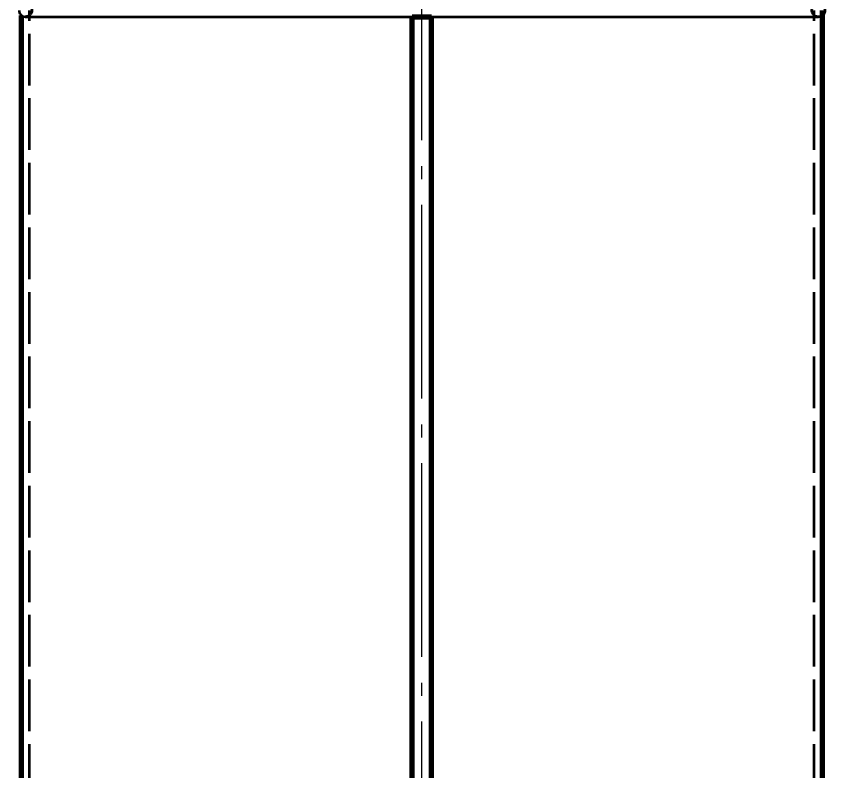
# Model space of a CAD drawing. Header units: millimetres. Extents: x 0 to 594, y 0 to 420.
# Drawn here: x 89.3 to 151.9, y 238.6 to 297 of the extents above; entities that cross this region are included whole.
import ezdxf

# ---------------------------------------------------------------- set-up
doc = ezdxf.new("R2010")
doc.units = ezdxf.units.MM
doc.linetypes.add('IRAM-E-TRAZOS', pattern=[5, 4, -1])
doc.linetypes.add('IRAM-F-TRAZO-PUNTO', pattern=[20, 15, -2, 1, -2])
for name, color, linetype, lineweight in [('01-VISIBLE', 7, 'CONTINUOUS', 70), ('02-OCULTA', 4, 'IRAM-E-TRAZOS', 35), ('03-EJE', 1, 'IRAM-F-TRAZO-PUNTO', 18), ('04-COTA', 3, 'CONTINUOUS', 18)]:
    doc.layers.add(name, color=color, linetype=linetype, lineweight=lineweight)
doc.styles.add('ISO3098', font='isocpeur.ttf')
doc.dimstyles.new('FLAMA-IRAM', dxfattribs={"dimtxt": 3.5, "dimasz": 3.5, "dimexe": 2, "dimexo": 1.5, "dimgap": 1, "dimtad": 1, "dimdec": 1, "dimtxsty": 'ISO3098', "dimblk": 'IRAM_FLECHA', "dimblk1": 'IRAM_FLECHA', "dimblk2": 'IRAM_FLECHA', "dimcen": 2.5, "dimclrd": 3, "dimclre": 3, "dimclrt": 3, "dimazin": 3, "dimtfac": 1, "dimtmove": 0, "dimatfit": 3, "dimlwd": 18, "dimlwe": 18})

# ---------------------------------------------------------------- blocks, each defined once
blk = doc.blocks.new('IRAM_FLECHA')
blk.add_solid([(0, 0), (-1, 0.125), (-1, -0.125)])

msp = doc.modelspace()

# ---------------------------------------------------------------- linework, layer by layer
at = {"layer": '01-VISIBLE'}
for p, q in [((151.75, 166.625), (151.75, 297.428)), ((89.75, 166.625), (89.75, 297.038)), ((120, 296.928), (121.5, 296.928)), ((120, 167.125), (120, 296.928)), ((121.5, 167.125), (121.5, 296.928))]:
    msp.add_line(p, q, dxfattribs=at)
at = {"layer": '02-OCULTA'}
for p, q in [((90.375, 166.625), (90.375, 297.428)), ((151.125, 166.625), (151.125, 297.428)), ((120, 175.633), (120, 296.928)), ((120, 296.928), (121.5, 296.928)), ((121.5, 175.633), (121.5, 296.928))]:
    msp.add_line(p, q, dxfattribs=at)
for points in [[(89.562, 297.428), (89.58, 297.299), (89.629, 297.178), (89.709, 297.075), (89.812, 296.995), (89.933, 296.945), (90.062, 296.928)], [(90.062, 297.928), (90.279, 297.879), (90.453, 297.74), (90.55, 297.539), (90.55, 297.317), (90.453, 297.116), (90.279, 296.978), (90.062, 296.928)], [(90.062, 296.928), (90.263, 296.928), (90.464, 296.928), (90.664, 296.928), (90.865, 296.928), (91.065, 296.928), (91.266, 296.928), (91.466, 296.928), (91.667, 296.928), (91.868, 296.928), (92.068, 296.928), (92.269, 296.928), (92.469, 296.928), (92.67, 296.928), (92.87, 296.928), (93.071, 296.928), (93.272, 296.928), (93.472, 296.928), (93.673, 296.928), (93.873, 296.928), (94.074, 296.928), (94.275, 296.928), (94.475, 296.928), (94.676, 296.928), (94.876, 296.928), (95.077, 296.928), (95.277, 296.928), (95.478, 296.928), (95.679, 296.928), (95.879, 296.928), (96.08, 296.928), (96.28, 296.928), (96.481, 296.928), (96.681, 296.928), (96.882, 296.928), (97.083, 296.928), (97.283, 296.928), (97.484, 296.928), (97.684, 296.928), (97.885, 296.928), (98.085, 296.928), (98.286, 296.928), (98.487, 296.928), (98.687, 296.928), (98.888, 296.928), (99.088, 296.928), (99.289, 296.928), (99.489, 296.928), (99.69, 296.928), (99.891, 296.928), (100.091, 296.928), (100.292, 296.928), (100.492, 296.928), (100.693, 296.928), (100.893, 296.928), (101.094, 296.928), (101.295, 296.928), (101.495, 296.928), (101.696, 296.928), (101.896, 296.928), (102.097, 296.928), (102.297, 296.928), (102.498, 296.928), (102.699, 296.928), (102.899, 296.928), (103.1, 296.928), (103.3, 296.928), (103.501, 296.928), (103.701, 296.928), (103.902, 296.928), (104.103, 296.928), (104.303, 296.928), (104.504, 296.928), (104.704, 296.928), (104.905, 296.928), (105.105, 296.928), (105.306, 296.928), (105.507, 296.928), (105.707, 296.928), (105.908, 296.928), (106.108, 296.928), (106.309, 296.928), (106.509, 296.928), (106.71, 296.928), (106.911, 296.928), (107.111, 296.928), (107.312, 296.928), (107.512, 296.928), (107.713, 296.928), (107.913, 296.928), (108.114, 296.928), (108.315, 296.928), (108.515, 296.928), (108.716, 296.928), (108.916, 296.928), (109.117, 296.928), (109.317, 296.928), (109.518, 296.928), (109.719, 296.928), (109.919, 296.928), (110.12, 296.928), (110.32, 296.928), (110.521, 296.928), (110.721, 296.928), (110.922, 296.928), (111.123, 296.928), (111.323, 296.928), (111.524, 296.928), (111.724, 296.928), (111.925, 296.928), (112.125, 296.928), (112.326, 296.928), (112.527, 296.928), (112.727, 296.928), (112.928, 296.928), (113.128, 296.928), (113.329, 296.928), (113.529, 296.928), (113.73, 296.928), (113.931, 296.928), (114.131, 296.928), (114.332, 296.928), (114.532, 296.928), (114.733, 296.928), (114.933, 296.928), (115.134, 296.928), (115.335, 296.928), (115.535, 296.928), (115.736, 296.928), (115.936, 296.928), (116.137, 296.928), (116.337, 296.928), (116.538, 296.928), (116.739, 296.928), (116.939, 296.928), (117.14, 296.928), (117.34, 296.928), (117.541, 296.928), (117.741, 296.928), (117.942, 296.928), (118.143, 296.928), (118.343, 296.928), (118.544, 296.928), (118.744, 296.928), (118.945, 296.928), (119.145, 296.928), (119.346, 296.928), (119.547, 296.928), (119.747, 296.928), (119.948, 296.928), (120.148, 296.928), (120.349, 296.928), (120.549, 296.928), (120.75, 296.928), (120.951, 296.928), (121.151, 296.928), (121.352, 296.928), (121.552, 296.928), (121.753, 296.928), (121.953, 296.928), (122.154, 296.928), (122.355, 296.928), (122.555, 296.928), (122.756, 296.928), (122.956, 296.928), (123.157, 296.928), (123.357, 296.928), (123.558, 296.928), (123.759, 296.928), (123.959, 296.928), (124.16, 296.928), (124.36, 296.928), (124.561, 296.928), (124.761, 296.928), (124.962, 296.928), (125.163, 296.928), (125.363, 296.928), (125.564, 296.928), (125.764, 296.928), (125.965, 296.928), (126.165, 296.928), (126.366, 296.928), (126.567, 296.928), (126.767, 296.928), (126.968, 296.928), (127.168, 296.928), (127.369, 296.928), (127.569, 296.928), (127.77, 296.928), (127.971, 296.928), (128.171, 296.928), (128.372, 296.928), (128.572, 296.928), (128.773, 296.928), (128.973, 296.928), (129.174, 296.928), (129.375, 296.928), (129.575, 296.928), (129.776, 296.928), (129.976, 296.928), (130.177, 296.928), (130.377, 296.928), (130.578, 296.928), (130.779, 296.928), (130.979, 296.928), (131.18, 296.928), (131.38, 296.928), (131.581, 296.928), (131.781, 296.928), (131.982, 296.928), (132.183, 296.928), (132.383, 296.928), (132.584, 296.928), (132.784, 296.928), (132.985, 296.928), (133.185, 296.928), (133.386, 296.928), (133.587, 296.928), (133.787, 296.928), (133.988, 296.928), (134.188, 296.928), (134.389, 296.928), (134.589, 296.928), (134.79, 296.928), (134.991, 296.928), (135.191, 296.928), (135.392, 296.928), (135.592, 296.928), (135.793, 296.928), (135.993, 296.928), (136.194, 296.928), (136.395, 296.928), (136.595, 296.928), (136.796, 296.928), (136.996, 296.928), (137.197, 296.928), (137.397, 296.928), (137.598, 296.928), (137.799, 296.928), (137.999, 296.928), (138.2, 296.928), (138.4, 296.928), (138.601, 296.928), (138.801, 296.928), (139.002, 296.928), (139.203, 296.928), (139.403, 296.928), (139.604, 296.928), (139.804, 296.928), (140.005, 296.928), (140.205, 296.928), (140.406, 296.928), (140.607, 296.928), (140.807, 296.928), (141.008, 296.928), (141.208, 296.928), (141.409, 296.928), (141.609, 296.928), (141.81, 296.928), (142.011, 296.928), (142.211, 296.928), (142.412, 296.928), (142.612, 296.928), (142.813, 296.928), (143.013, 296.928), (143.214, 296.928), (143.415, 296.928), (143.615, 296.928), (143.816, 296.928), (144.016, 296.928), (144.217, 296.928), (144.417, 296.928), (144.618, 296.928), (144.819, 296.928), (145.019, 296.928), (145.22, 296.928), (145.42, 296.928), (145.621, 296.928), (145.821, 296.928), (146.022, 296.928), (146.223, 296.928), (146.423, 296.928), (146.624, 296.928), (146.824, 296.928), (147.025, 296.928), (147.225, 296.928), (147.426, 296.928), (147.627, 296.928), (147.827, 296.928), (148.028, 296.928), (148.228, 296.928), (148.429, 296.928), (148.629, 296.928), (148.83, 296.928), (149.031, 296.928), (149.231, 296.928), (149.432, 296.928), (149.632, 296.928), (149.833, 296.928), (150.033, 296.928), (150.234, 296.928), (150.435, 296.928), (150.635, 296.928), (150.836, 296.928), (151.036, 296.928), (151.237, 296.928), (151.438, 296.928)], [(90.062, 296.928), (90.263, 296.928), (90.463, 296.928), (90.664, 296.928), (90.865, 296.928), (91.065, 296.928), (91.266, 296.928), (91.466, 296.928), (91.667, 296.928), (91.867, 296.928), (92.068, 296.928), (92.269, 296.928), (92.469, 296.928), (92.67, 296.928), (92.87, 296.928), (93.071, 296.928), (93.271, 296.928), (93.472, 296.928), (93.673, 296.928), (93.873, 296.928), (94.074, 296.928), (94.274, 296.928), (94.475, 296.928), (94.675, 296.928), (94.876, 296.928), (95.077, 296.928), (95.277, 296.928), (95.478, 296.928), (95.678, 296.928), (95.879, 296.928), (96.079, 296.928), (96.28, 296.928), (96.481, 296.928), (96.681, 296.928), (96.882, 296.928), (97.082, 296.928), (97.283, 296.928), (97.484, 296.928), (97.684, 296.928), (97.885, 296.928), (98.085, 296.928), (98.286, 296.928), (98.486, 296.928), (98.687, 296.928), (98.888, 296.928), (99.088, 296.928), (99.289, 296.928), (99.489, 296.928), (99.69, 296.928), (99.89, 296.928), (100.091, 296.928), (100.292, 296.928), (100.492, 296.928), (100.693, 296.928), (100.893, 296.928), (101.094, 296.928), (101.294, 296.928), (101.495, 296.928), (101.696, 296.928), (101.896, 296.928), (102.097, 296.928), (102.297, 296.928), (102.498, 296.928), (102.699, 296.928), (102.899, 296.928), (103.1, 296.928), (103.3, 296.928), (103.501, 296.928), (103.701, 296.928), (103.902, 296.928), (104.103, 296.928), (104.303, 296.928), (104.504, 296.928), (104.704, 296.928), (104.905, 296.928), (105.105, 296.928), (105.306, 296.928), (105.507, 296.928), (105.707, 296.928), (105.908, 296.928), (106.108, 296.928), (106.309, 296.928), (106.509, 296.928), (106.71, 296.928), (106.911, 296.928), (107.111, 296.928), (107.312, 296.928), (107.512, 296.928), (107.713, 296.928), (107.913, 296.928), (108.114, 296.928), (108.315, 296.928), (108.515, 296.928), (108.716, 296.928), (108.916, 296.928), (109.117, 296.928), (109.317, 296.928), (109.518, 296.928), (109.719, 296.928), (109.919, 296.928), (110.12, 296.928), (110.32, 296.928), (110.521, 296.928), (110.721, 296.928), (110.922, 296.928), (111.123, 296.928), (111.323, 296.928), (111.524, 296.928), (111.724, 296.928), (111.925, 296.928), (112.125, 296.928), (112.326, 296.928), (112.527, 296.928), (112.727, 296.928), (112.928, 296.928), (113.128, 296.928), (113.329, 296.928), (113.529, 296.928), (113.73, 296.928), (113.931, 296.928), (114.131, 296.928), (114.332, 296.928), (114.532, 296.928), (114.733, 296.928), (114.933, 296.928), (115.134, 296.928), (115.335, 296.928), (115.535, 296.928), (115.736, 296.928), (115.936, 296.928), (116.137, 296.928), (116.337, 296.928), (116.538, 296.928), (116.739, 296.928), (116.939, 296.928), (117.14, 296.928), (117.34, 296.928), (117.541, 296.928), (117.741, 296.928), (117.942, 296.928), (118.143, 296.928), (118.343, 296.928), (118.544, 296.928), (118.744, 296.928), (118.945, 296.928), (119.145, 296.928), (119.346, 296.928), (119.547, 296.928), (119.747, 296.928), (119.948, 296.928), (120.148, 296.928), (120.349, 296.928), (120.549, 296.928), (120.75, 296.928), (120.951, 296.928), (121.151, 296.928), (121.352, 296.928), (121.552, 296.928), (121.753, 296.928), (121.953, 296.928), (122.154, 296.928), (122.355, 296.928), (122.555, 296.928), (122.756, 296.928), (122.956, 296.928), (123.157, 296.928), (123.357, 296.928), (123.558, 296.928), (123.759, 296.928), (123.959, 296.928), (124.16, 296.928), (124.36, 296.928), (124.561, 296.928), (124.761, 296.928), (124.962, 296.928), (125.163, 296.928), (125.363, 296.928), (125.564, 296.928), (125.764, 296.928), (125.965, 296.928), (126.165, 296.928), (126.366, 296.928), (126.567, 296.928), (126.767, 296.928), (126.968, 296.928), (127.168, 296.928), (127.369, 296.928), (127.569, 296.928), (127.77, 296.928), (127.971, 296.928), (128.171, 296.928), (128.372, 296.928), (128.572, 296.928), (128.773, 296.928), (128.973, 296.928), (129.174, 296.928), (129.375, 296.928), (129.575, 296.928), (129.776, 296.928), (129.976, 296.928), (130.177, 296.928), (130.377, 296.928), (130.578, 296.928), (130.779, 296.928), (130.979, 296.928), (131.18, 296.928), (131.38, 296.928), (131.581, 296.928), (131.781, 296.928), (131.982, 296.928), (132.183, 296.928), (132.383, 296.928), (132.584, 296.928), (132.784, 296.928), (132.985, 296.928), (133.185, 296.928), (133.386, 296.928), (133.587, 296.928), (133.787, 296.928), (133.988, 296.928), (134.188, 296.928), (134.389, 296.928), (134.589, 296.928), (134.79, 296.928), (134.991, 296.928), (135.191, 296.928), (135.392, 296.928), (135.592, 296.928), (135.793, 296.928), (135.993, 296.928), (136.194, 296.928), (136.395, 296.928), (136.595, 296.928), (136.796, 296.928), (136.996, 296.928), (137.197, 296.928), (137.397, 296.928), (137.598, 296.928), (137.799, 296.928), (137.999, 296.928), (138.2, 296.928), (138.4, 296.928), (138.601, 296.928), (138.801, 296.928), (139.002, 296.928), (139.203, 296.928), (139.403, 296.928), (139.604, 296.928), (139.804, 296.928), (140.005, 296.928), (140.205, 296.928), (140.406, 296.928), (140.607, 296.928), (140.807, 296.928), (141.008, 296.928), (141.208, 296.928), (141.409, 296.928), (141.609, 296.928), (141.81, 296.928), (142.011, 296.928), (142.211, 296.928), (142.412, 296.928), (142.612, 296.928), (142.813, 296.928), (143.013, 296.928), (143.214, 296.928), (143.415, 296.928), (143.615, 296.928), (143.816, 296.928), (144.016, 296.928), (144.217, 296.928), (144.417, 296.928), (144.618, 296.928), (144.819, 296.928), (145.019, 296.928), (145.22, 296.928), (145.42, 296.928), (145.621, 296.928), (145.821, 296.928), (146.022, 296.928), (146.223, 296.928), (146.423, 296.928), (146.624, 296.928), (146.824, 296.928), (147.025, 296.928), (147.225, 296.928), (147.426, 296.928), (147.627, 296.928), (147.827, 296.928), (148.028, 296.928), (148.228, 296.928), (148.429, 296.928), (148.629, 296.928), (148.83, 296.928), (149.031, 296.928), (149.231, 296.928), (149.432, 296.928), (149.632, 296.928), (149.833, 296.928), (150.033, 296.928), (150.234, 296.928), (150.435, 296.928), (150.635, 296.928), (150.836, 296.928), (151.036, 296.928), (151.237, 296.928), (151.438, 296.928)]]:
    msp.add_lwpolyline(points, dxfattribs=at)
msp.add_circle((151.438, 297.428), 0.5, dxfattribs=at)
at = {"layer": '03-EJE'}
msp.add_line((120.75, 167.375), (120.75, 325.375), dxfattribs=at)

# ---------------------------------------------------------------- dimensions: what is measured, and where the dimension line sits
at = {"layer": '04-COTA'}
for base, p1 in [((62.75, 166.625), (89.75, 166.625)), ((71.75, 169.375), (89.75, 169.375))]:
    msp.add_linear_dim(base=base, p1=p1, p2=(111.5, 323.375), angle=90, text='<>±0,5', dimstyle='FLAMA-IRAM', override={"dimlfac": 2}, dxfattribs=at).render()

doc.saveas('drawing.dxf')
